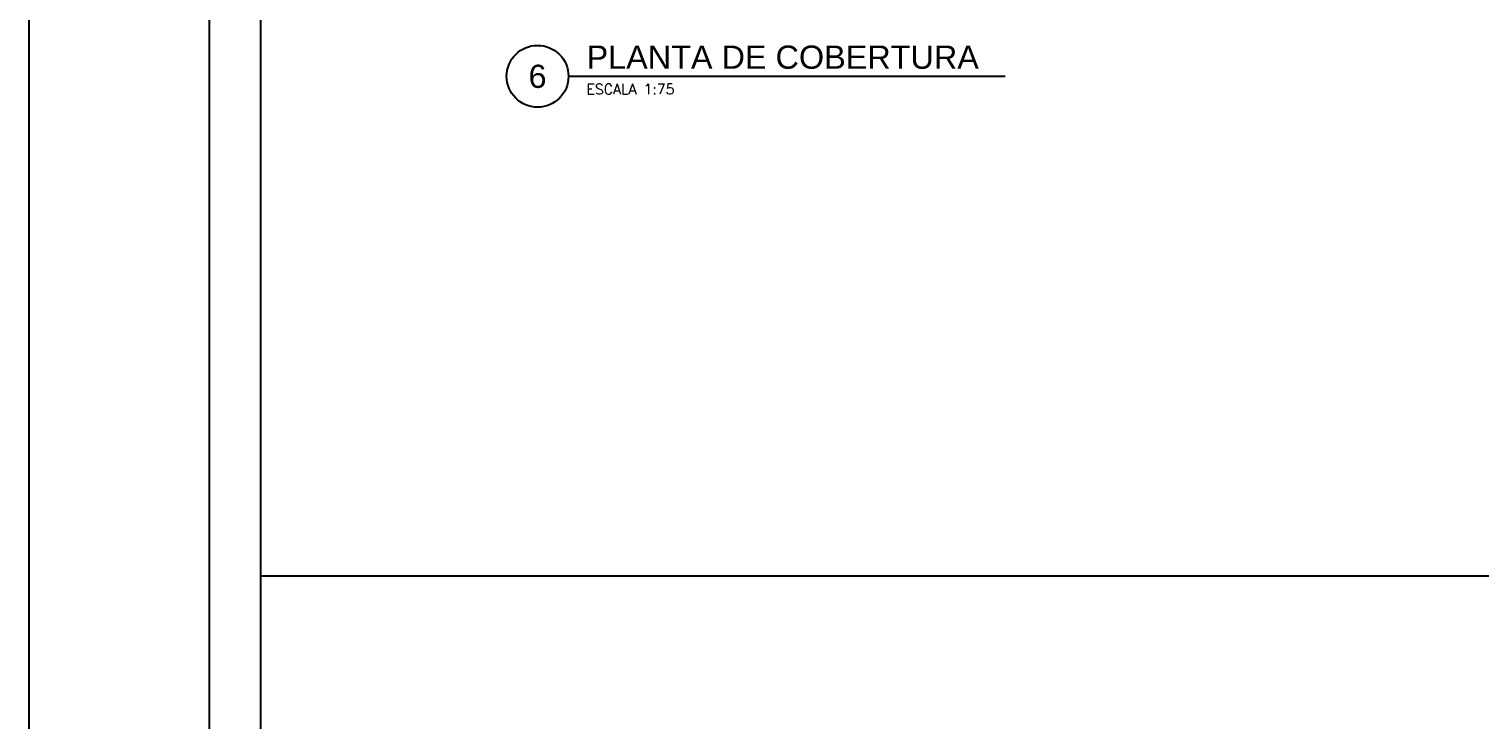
# Model space of a CAD drawing. Header units: millimetres. Extents: x 1111 to 1333, y -447 to -319.
# Drawn here: x 1266.04 to 1287.16, y -435.2 to -425.15 of the extents above; entities that cross this region are included whole.
import ezdxf
from ezdxf.enums import TextEntityAlignment as Align

# ---------------------------------------------------------------- set-up
doc = ezdxf.new("R2010")
doc.units = ezdxf.units.MM
for name, color, linetype in [('ARQ-SÍMBOLOS', 2, 'Continuous'), ('ARQ-TEXTO2', 2, 'Continuous'), ('ARQ-TEXTO4', 4, 'Continuous'), ('CERCAD-1', 1, 'Continuous'), ('CERCAD-2', 7, 'Continuous')]:
    doc.layers.add(name, color=color, linetype=linetype)
doc.styles.add('ARIAL', font='arial.ttf')
doc.styles.add('ROMANS', font='romans')

# ---------------------------------------------------------------- blocks, each defined once
blk = doc.blocks.new('*U279')
at = {"layer": 'ARQ-SÍMBOLOS'}
blk.add_line((0.6, 0), (9.075, 0), dxfattribs=at)
blk.add_circle((0, 0), 0.6, dxfattribs=at)
at = {"layer": 'ARQ-TEXTO2', "style": 'ROMANS'}
blk.add_attdef('ESCALA1', text='', height=0.2, dxfattribs=at).set_placement((0.951, -0.149), align=Align.TOP_LEFT)
at = {"layer": 'ARQ-TEXTO4', "style": 'ARIAL'}
blk.add_attdef('TITULODODESENHO', (0.951, 0.146), '', height=0.45, dxfattribs=at)
blk.add_attdef('0', text='', height=0.45, dxfattribs=at).set_placement((0, 0), align=Align.MIDDLE)

msp = doc.modelspace()

# ---------------------------------------------------------------- linework, layer by layer
at = {"layer": 'CERCAD-1', "lineweight": 25}
msp.add_line((1310.259, -433.105), (1269.419, -433.105), dxfattribs=at)
at = {"layer": 'CERCAD-1'}
msp.add_lwpolyline([(1332.419, -446.25), (1269.419, -446.25), (1269.419, -403.35), (1332.419, -403.35)], close=True, dxfattribs=at)
at = {"layer": 'CERCAD-2'}
for p, q in [((1268.669, -447), (1268.669, -402.6)), ((1266.044, -447), (1266.044, -414.075))]:
    msp.add_line(p, q, dxfattribs=at)

# ---------------------------------------------------------------- block references
at = {"layer": 'ARQ-SÍMBOLOS', "xscale": 0.75, "yscale": 0.75, "zscale": 0.75}
msp.add_blockref('*U279', (1273.445, -425.833), dxfattribs=at).add_auto_attribs({'ESCALA1': 'ESCALA 1:75', '0': '6', 'TITULODODESENHO': 'PLANTA DE COBERTURA'})

doc.saveas('drawing.dxf')
